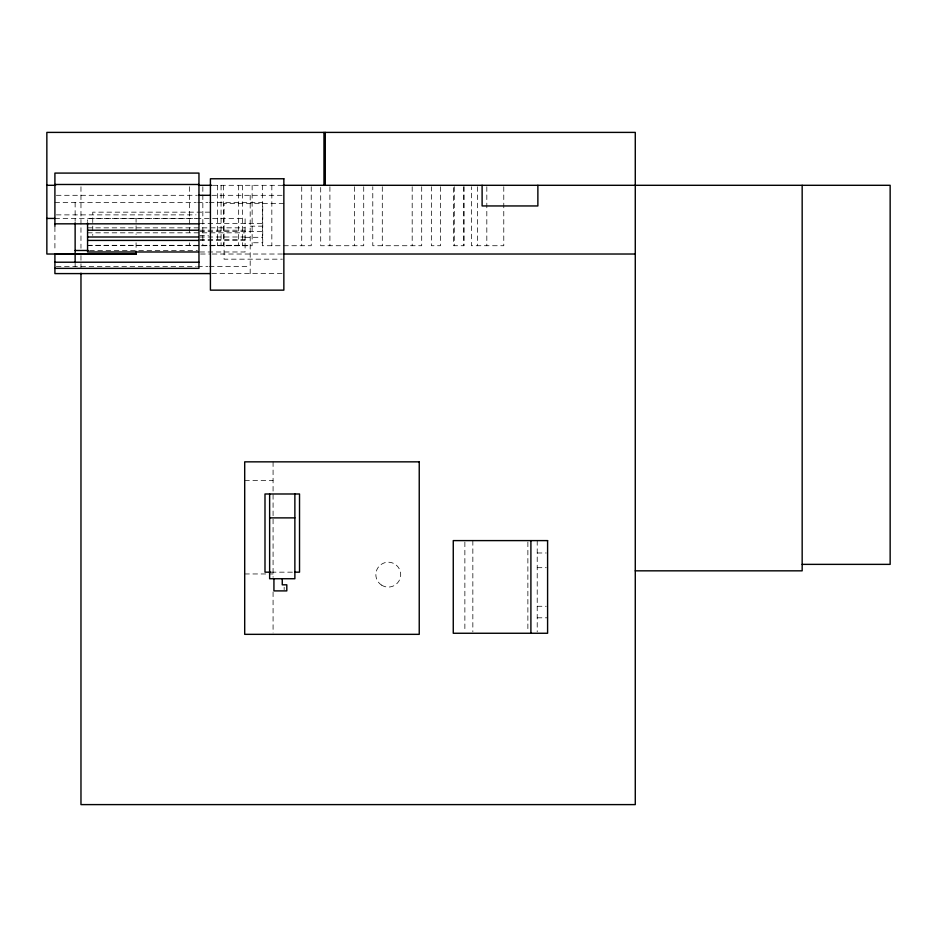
<?xml version="1.0" encoding="UTF-8"?>
<svg xmlns="http://www.w3.org/2000/svg" width="937" height="937" viewBox="0 0 937 937"><rect width="100%" height="100%" fill="white"/><g stroke="black" fill="none" stroke-linecap="round" stroke-linejoin="round"><path stroke-width="0.7" stroke-dasharray="4.68 3.51" d="M212.594 185.303L282.798 185.303M56.361 195.306L197.332 195.306M211.832 195.306L283.852 195.306M54.908 202.392L196.22 202.392M197.672 202.392L207.885 202.392M209.349 202.392L262.735 202.392L262.735 242.753L250.191 242.753M283.852 203.481L224.072 203.481L224.072 259.174L282.388 259.174M209.888 212.16L92.751 212.16L92.751 235.421M56.361 214.878L196.044 214.878M54.908 218.426L196.044 218.344M199.874 223.486L262.735 223.416M250.191 226.157L262.735 226.157M87.563 227.843L245.096 227.843M199.874 230.209L245.096 230.209M199.874 231.603L262.735 231.603M87.563 232.821L245.096 232.821M199.757 235.421L208.436 235.421M199.874 237.002L245.096 237.002M245.096 237.307L262.735 237.307M199.874 239.462L245.096 239.462M199.874 240.411L245.096 240.411M87.563 245.307L245.096 245.307M87.563 245.482L250.191 245.482M89.647 250.484L197.496 250.484M199.874 251.983L245.096 251.983L245.096 218.544L87.563 218.544L87.563 221.46M200.541 254.021L210.79 254.021M212.254 254.021L282.517 254.021M56.349 266.506L196.22 266.506M197.672 266.506L207.885 266.506M209.349 266.506L250.191 266.506M211.832 273.592L283.852 273.592M244.698 480.482L273.077 480.482M537.217 552.982L546.294 552.982M537.217 567.693L546.294 567.693M271.332 572.167L293.187 572.167M244.698 573.959L273.077 573.959M537.217 606.274L546.294 606.274M537.217 617.811L547.595 617.811M537.217 540.602L537.217 631.854M527.871 542.054L527.871 631.819M503.778 186.744L503.778 245.728L471.381 245.728L471.381 186.744M486.818 186.744L486.818 245.728M477.601 186.744L477.601 245.728M472.845 540.602L472.845 631.819M464.869 542.054L464.869 631.819M464.131 186.744L464.131 245.728L453.649 245.728L453.649 186.744M463.487 186.744L463.487 245.728M454.281 186.744L454.281 245.728M440.554 186.744L440.554 245.728L431.348 245.728L431.348 186.744M421.697 186.744L421.697 245.728L372.785 245.728L372.785 186.744M412.186 186.744L412.186 245.728M382.296 186.744L382.296 245.728M363.72 186.744L363.72 245.728L320.7 245.728L320.7 186.744M354.514 186.744L354.514 245.728M329.906 186.744L329.906 245.728M311.236 186.744L311.236 245.728L262.337 245.728L262.337 185.303M301.726 186.744L301.726 245.728M284.157 587.241L284.157 589.678M273.077 461.847L273.077 577.333M273.077 591.95L273.077 632.908M271.835 185.303L271.835 245.728M252.135 185.303L252.135 245.728L189.614 245.728L189.614 242.847M250.191 195.306L250.191 273.592M242.437 185.303L242.437 245.728M238.666 185.303L238.666 245.728M223.428 185.303L223.428 245.728M221.073 185.303L221.073 245.728M217.548 185.303L217.548 245.728M202.837 186.744L202.837 245.728M189.614 186.744L189.614 235.655M136.076 218.426L136.076 222.292M136.076 225.77L136.076 234.449M136.076 242.753L136.076 250.484M80.969 186.768L80.969 248.258M80.969 255.578L80.969 271.683M75.136 202.392L75.136 221.343M75.136 262.219L75.136 266.506M54.908 226.965L54.908 251.175M381.523 585.086A12.439 12.439 0 0 0 400.696 575.271A12.439 12.439 0 0 0 382.612 563.57A12.439 12.439 0 0 0 381.523 585.086"/><path stroke-width="1.41" d="M54.908 184.484L198.96 184.484M46.85 185.303L55.599 185.303M198.539 185.303L211.657 185.303M283.126 185.303L890.15 185.303L890.15 564.367L802.166 564.367M198.785 195.306L210.415 195.306M46.85 218.426L54.908 218.426M54.908 223.826L198.96 223.826M87.563 230.209L198.421 230.209M87.563 237.002L198.421 237.002M87.563 240.411L198.421 240.411M75.136 250.484L88.195 250.484M198.421 251.983L87.563 251.983L87.563 222.924M136.076 253.798L54.908 253.798L54.908 273.592L210.415 273.592M136.134 254.021L46.85 254.021L46.85 132.398L635.274 132.398L635.274 804.602L80.969 804.602L80.969 273.147M283.981 254.021L635.274 254.021M54.908 262.219L198.96 262.219M54.908 268.357L198.96 268.357L198.96 173.087L54.908 173.087L54.908 226.356M269.633 517.88L294.874 517.88M635.274 570.832L802.166 570.832L802.166 185.303M270.746 572.167L264.995 572.167L264.995 493.986L299.524 493.986L299.524 572.167L294.874 572.167M537.873 185.303L537.873 205.953L482.11 205.953L482.11 185.303M530.904 540.602L530.904 633.26M325.28 132.398L325.28 185.303M323.968 132.398L323.968 185.303M294.874 493.986L294.874 578.738L269.633 578.738L269.633 493.986M282.26 578.738L282.26 584.817L286.804 584.817L286.804 590.896L273.932 590.896L273.932 578.738M136.076 251.327L136.076 254.021M75.136 222.795L75.136 262.219M283.852 178.768L210.415 178.768L210.415 290.142L283.852 290.142L283.852 178.768M419.237 461.847L244.698 461.847L244.698 634.337L419.237 634.337L419.237 461.847M547.595 540.602L453.262 540.602L453.262 633.26L547.595 633.26L547.595 540.602"/></g></svg>
